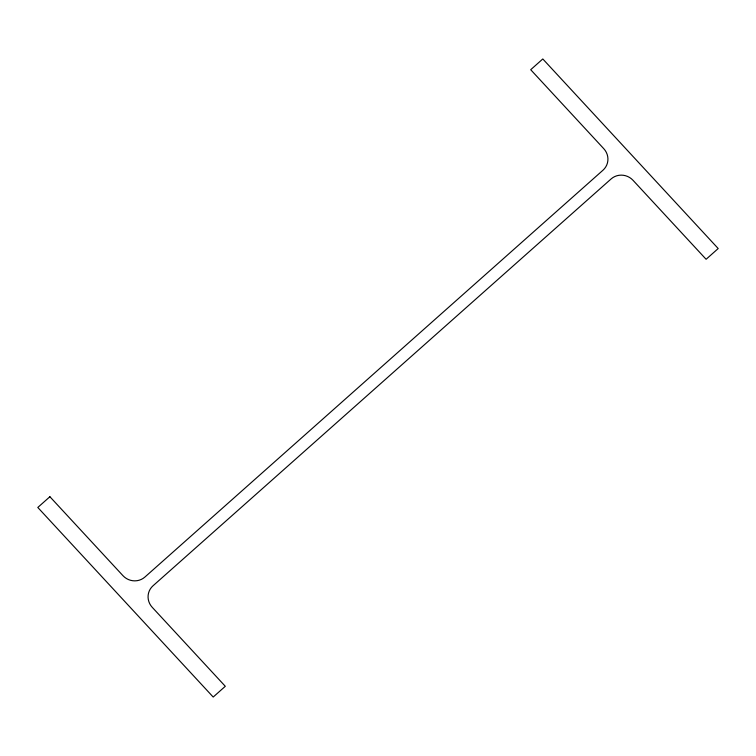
<?xml version="1.0" encoding="UTF-8"?>
<svg xmlns="http://www.w3.org/2000/svg" width="756" height="756" viewBox="0 0 756 756"><rect width="100%" height="100%" fill="white"/><g stroke="black" fill="none" stroke-linecap="round" stroke-linejoin="round"><path stroke-width="1.13" d="M49.896 496.72L37.8 507.465L213.201 697.041L225.297 686.287L152.221 607.304A15.611 15.12 28.3 0 1 152.995 585.805L611.103 178.945A15.611 15.12 28.3 0 1 633.018 180.297L706.104 259.28L718.2 248.535L542.799 58.959L530.703 69.713L603.779 148.696A15.611 15.12 28.3 0 1 603.005 170.194L144.897 577.055A15.611 15.12 28.3 0 1 122.982 575.703L49.896 496.72"/></g></svg>
